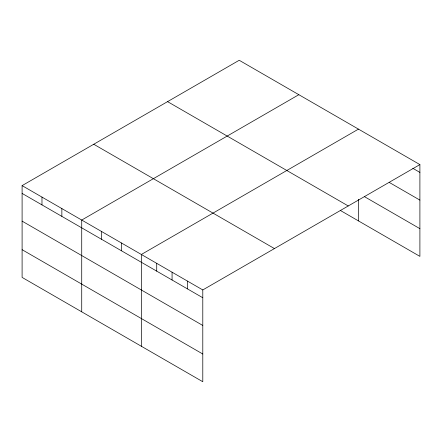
<?xml version="1.0" encoding="UTF-8"?>
<svg xmlns="http://www.w3.org/2000/svg" width="442" height="442" viewBox="0 0 442 442"><rect width="100%" height="100%" fill="white"/><g stroke="black" fill="none" stroke-linecap="round" stroke-linejoin="round"><path stroke-width="0.66" d="M419.9 164.595L239.21 60.272L22.1 185.623L22.1 277.405L202.79 381.728L202.79 289.941L419.9 164.595L419.9 256.377L340.346 210.447M298.836 94.698L81.726 220.05L81.726 311.831M358.468 129.125L141.357 254.47L141.357 346.257M412.811 168.303L419.9 172.397M389.181 182.375L419.9 200.11M364.374 196.607L419.9 228.663M167.562 101.638L348.252 205.961M93.748 144.258L274.438 248.575M22.1 185.623L202.79 289.941M22.1 193.419L202.79 297.742M22.1 221.133L202.79 325.456M22.1 249.691L202.79 354.009M358.468 199.281L358.468 220.912M187.43 281.073L187.43 288.875M172.071 272.206L172.071 280.007M156.717 263.338L156.717 271.139M121.478 242.995L121.478 250.796M101.605 231.525L101.605 239.321M61.852 208.574L61.852 216.37M41.973 197.099L41.973 204.895"/></g></svg>
